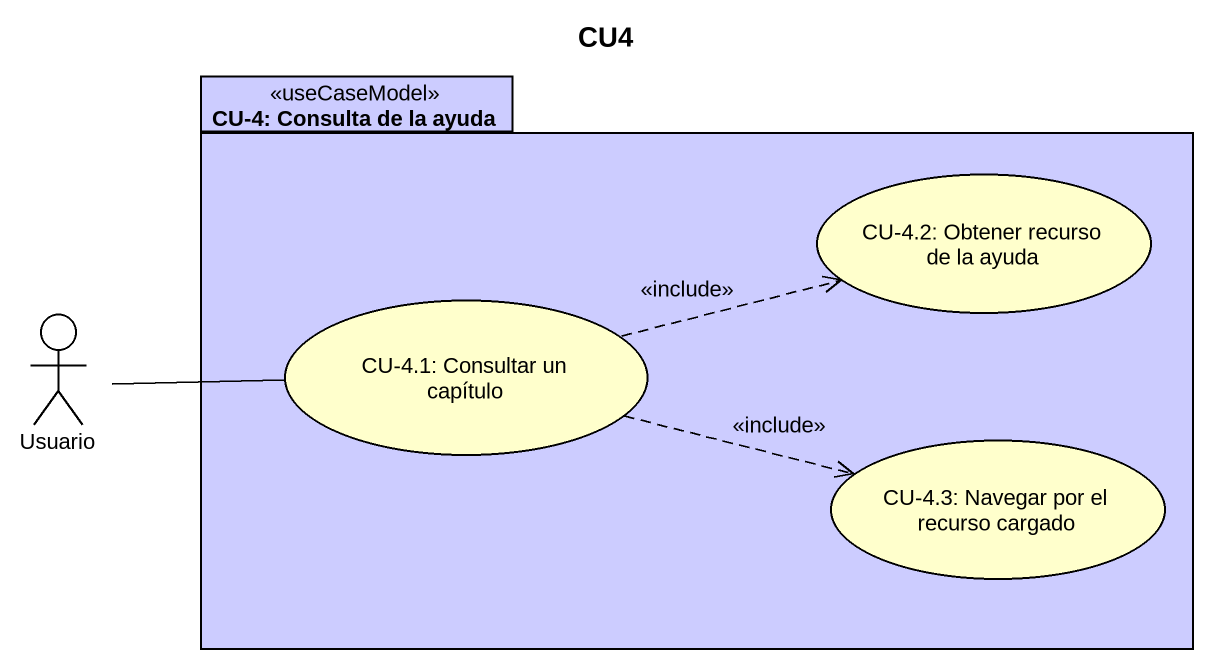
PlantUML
@startuml
title CU4
package "CU-4: Consulta de la ayuda" as CU_4_Consulta_de_la_ayuda <<useCaseModel>> #CCCCFF {
  usecase "CU-4.2: Obtener recurso de la ayuda" as CU_4_2_Obtener_recurso_de #FFFFCC
  usecase "CU-4.1: Consultar un capítulo" as CU_4_1_Consultar_un_capítulo #FFFFCC
  usecase "CU-4.3: Navegar por el recurso cargado" as CU_4_3_Navegar_por_el #FFFFCC
}
actor Usuario
Usuario -right- CU_4_1_Consultar_un_capítulo
CU_4_1_Consultar_un_capítulo .right.> CU_4_2_Obtener_recurso_de : <<include>>
CU_4_1_Consultar_un_capítulo .right.> CU_4_3_Navegar_por_el : <<include>>
@enduml
